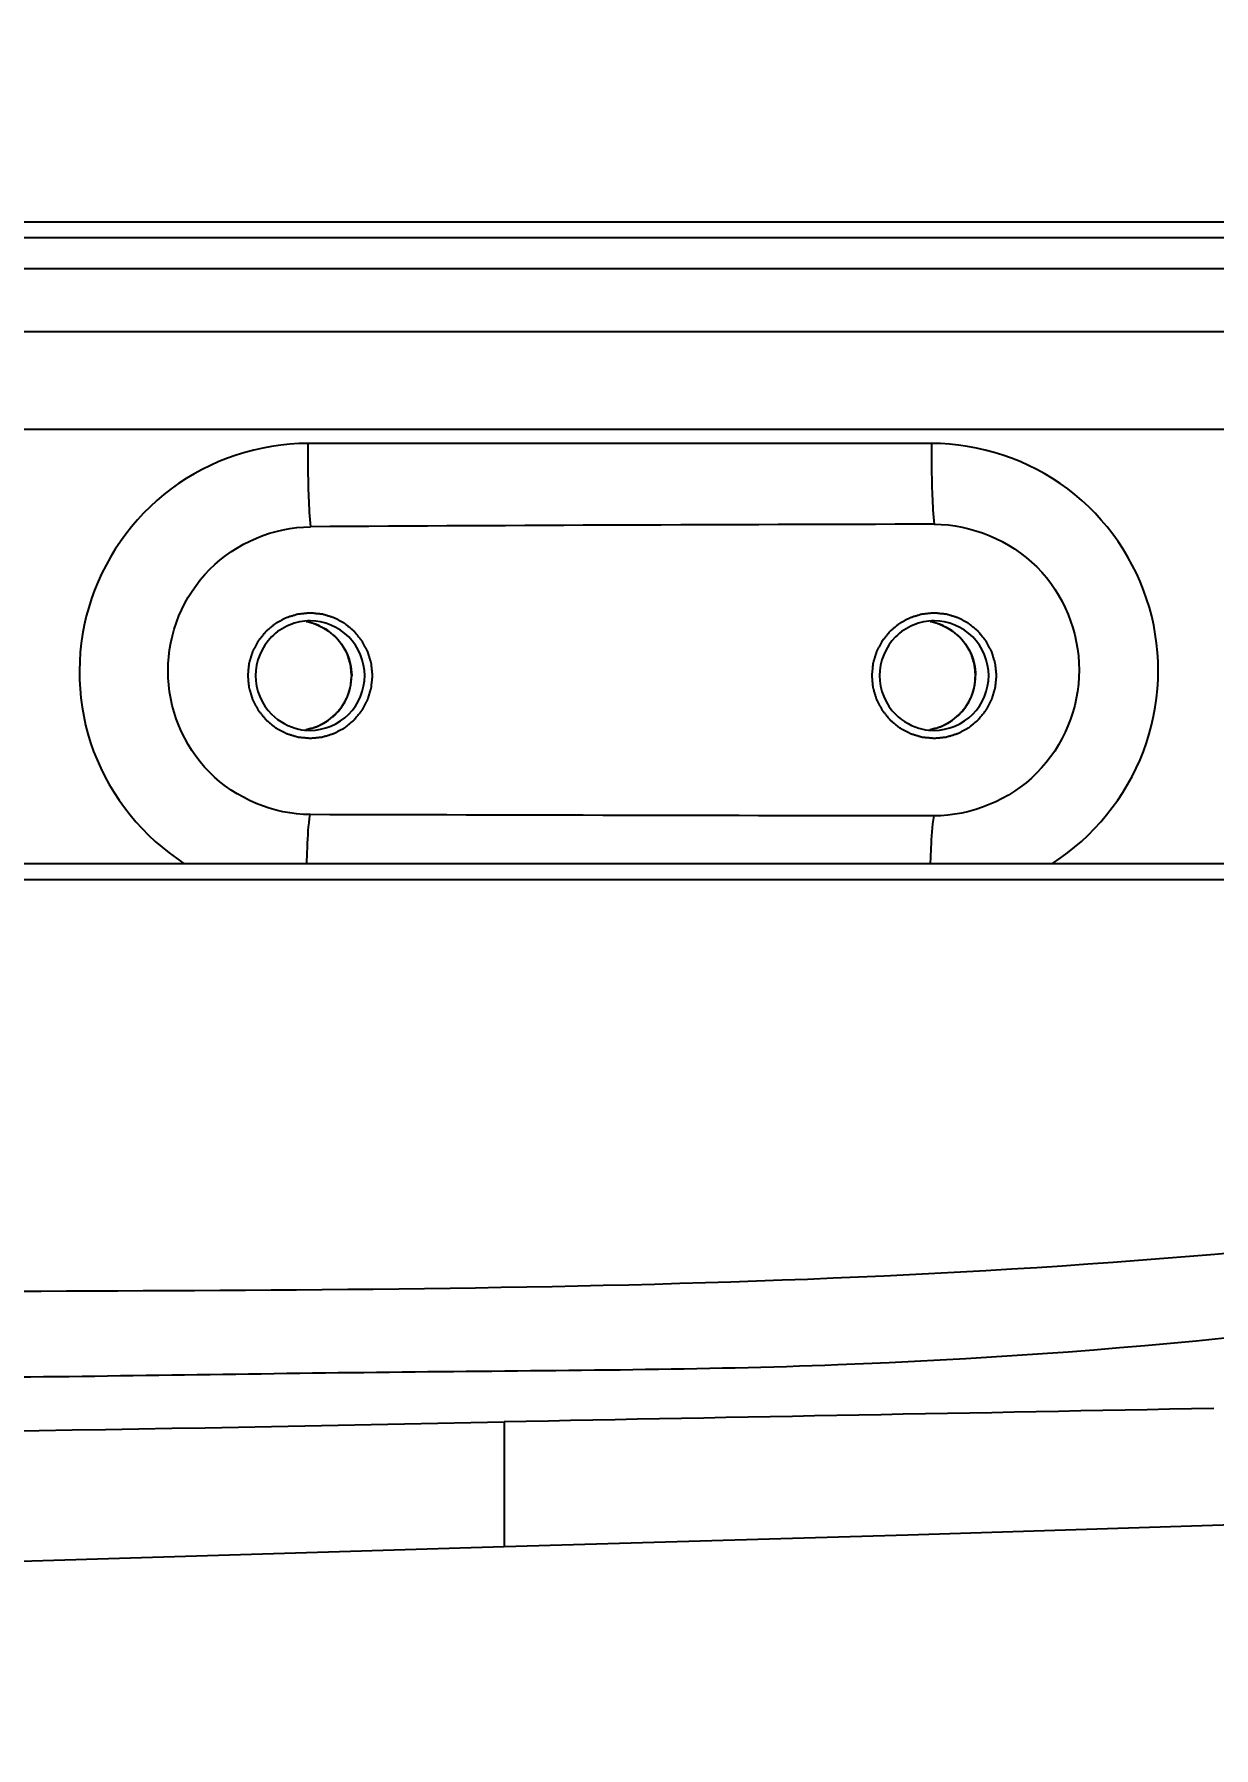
# Model space of a CAD drawing. Header units: millimetres. Extents: x 7426 to 8737, y 124 to 421.
# Drawn here: x 8525.123 to 8526.381, y 206.845 to 208.671 of the extents above; entities that cross this region are included whole.
import ezdxf

# ---------------------------------------------------------------- set-up
doc = ezdxf.new("R2010")
doc.units = ezdxf.units.MM
doc.layers.add('外形图', color=7, linetype='Continuous')
doc.layers.add('尺寸标注', color=7, linetype='Continuous')
doc.styles.add('微软雅黑', font='msyh.ttc')
doc.dimstyles.new('尺寸标注_1_30比例', dxfattribs={"dimtxt": 2.1, "dimasz": 1.7, "dimexe": 0.5, "dimexo": 0.4, "dimgap": 0.5, "dimtad": 1, "dimdec": 1, "dimlfac": 30, "dimdsep": 46, "dimtxsty": '微软雅黑', "dimcen": 0.09, "dimadec": 0, "dimazin": 0, "dimtp": 0.01, "dimtm": 0.01, "dimtfac": 1, "dimtdec": 1, "dimtofl": 0, "dimtmove": 0, "dimatfit": 3, "dimfxl": 1, "dimtolj": 1, "dimarcsym": 0})

# ---------------------------------------------------------------- blocks, each defined once
blk = doc.blocks.new('*D1306')
at = {"layer": 'Defpoints', "color": 0}
for p in [(8494.4443, 210.1157), (8494.4443, 210.1157), (8553.7776, 210.1157), (8436.0124, 199.8125), (8484.7488, 187.639)]:
    blk.add_point(p, dxfattribs=at)
at = {"layer": '尺寸标注', "color": 0, "lineweight": -2, "ltscale": 10}
blk.add_arc((8494.4443, 210.1157), 24.4786, 193.9799, 356.0201, dxfattribs=at)
at = {"layer": '尺寸标注', "color": 0}
for points in [[(8519.1471, 208.4068), (8518.5807, 208.4265), (8518.9229, 210.1157)], [(8470.9679, 204.2609), (8470.4136, 204.1432), (8470.3376, 205.865)]]:
    blk.add_solid(points, dxfattribs=at)
at = {"layer": '尺寸标注', "color": 0, "insert": (8501.6257, 188.3835), "char_height": 2.1, "attachment_point": 5, "rotation": 18.2861, "style": '微软雅黑'}
blk.add_mtext('\\A1;-\\A1;170%%d', dxfattribs=at)

msp = doc.modelspace()

# ---------------------------------------------------------------- linework, layer by layer
at = {"layer": '外形图', "linetype": 'Continuous'}
for p, q in [((8524.041, 208.4707), (8527.2077, 208.4707)), ((8524.1571, 208.454), (8527.0826, 208.454)), ((8527.0827, 208.4207), (8524.2522, 208.4207)), ((8523.0238, 208.354), (8527.3278, 208.354)), ((8523.0276, 208.2499), (8526.8731, 208.2499)), ((8526.0797, 208.2348), (8525.415, 208.2348)), ((8516.7174, 207.7873), (8526.8619, 207.7873)), ((8526.8614, 207.7698), (8516.7643, 207.7698)), ((8525.6243, 207.1922), (8525.6243, 207.0594))]:
    msp.add_line(p, q, dxfattribs=at)
for points in [[(8516.4118, 207.2043), (8517.1339, 207.116), (8518.0686, 207.0468), (8519.24, 207.0055), (8520.7877, 206.9866), (8522.7999, 206.991), (8524.4179, 207.023), (8525.6243, 207.0594)], [(8525.6244, 207.0594), (8526.0544, 207.072), (8526.525, 207.0866), (8526.8766, 207.098)]]:
    msp.add_lwpolyline(points, dxfattribs=at)
at = {"layer": '外形图'}
msp.add_arc((8494.6243, 210.1207), 59.3333, 190, 44.357129, dxfattribs=at)
at = {"layer": '外形图', "linetype": 'Continuous'}
for centre, radius, start, end in [((8526.4371, 35.8329), 172.3161, 90.117875, 90.338896), ((8525.4175, 207.9871), 0.0581, 258.0125, 269.9753), ((8526.0826, 207.9871), 0.0581, 258.0125, 269.9753), ((8523.5729, 304.6388), 97.4682, 269.873585, 271.205987)]:
    msp.add_arc(centre, radius, start, end, dxfattribs=at)
for points, knots in [([(8525.415, 208.2348), (8525.3638, 208.2348), (8525.2585, 208.2), (8525.1652, 208.065), (8525.1701, 207.9009), (8525.24, 207.8149), (8525.283, 207.7873)], [0, 0, 0, 0, 0.25008, 0.500397, 0.750413, 1, 1, 1, 1]), ([(8525.415, 208.2348), (8525.415, 208.2261), (8525.4152, 208.1964), (8525.4158, 208.1667), (8525.4179, 208.1459)], [0, 0, 0, 0, 0.293673, 1, 1, 1, 1]), ([(8526.2088, 207.7873), (8526.252, 207.8149), (8526.3222, 207.9006), (8526.3285, 208.0646), (8526.2359, 208.2001), (8526.1308, 208.2348), (8526.0797, 208.2348)], [0, 0, 0, 0, 0.250411, 0.500589, 0.750306, 1, 1, 1, 1]), ([(8526.0797, 208.2348), (8526.0797, 208.2264), (8526.0799, 208.1977), (8526.0806, 208.1689), (8526.0826, 208.1486)], [0, 0, 0, 0, 0.289092, 1, 1, 1, 1]), ([(8525.4177, 207.8392), (8525.3788, 207.8393), (8525.2979, 207.8729), (8525.25, 207.9926), (8525.2983, 208.112), (8525.379, 208.1457), (8525.4179, 208.1459)], [0, 0, 0, 0, 0.249703, 0.499957, 0.750252, 1, 1, 1, 1]), ([(8526.0826, 208.1486), (8526.1221, 208.1486), (8526.2045, 208.1148), (8526.2535, 207.9932), (8526.2043, 207.8717), (8526.122, 207.8378), (8526.0825, 207.8378)], [0, 0, 0, 0, 0.24971, 0.499978, 0.750268, 1, 1, 1, 1]), ([(8525.484, 207.9873), (8525.4839, 207.9884), (8525.4837, 207.9906), (8525.4834, 207.9933), (8525.4832, 207.9954), (8525.4831, 207.997), (8525.4829, 207.9984), (8525.4829, 207.9993), (8525.4828, 207.9999), (8525.4828, 208.0003), (8525.4826, 208.0007), (8525.4825, 208.0012), (8525.4822, 208.0021), (8525.4818, 208.0034), (8525.4814, 208.0049), (8525.4809, 208.0065), (8525.4804, 208.0081), (8525.4799, 208.0096), (8525.4796, 208.0109), (8525.4793, 208.0118), (8525.4791, 208.0123), (8525.479, 208.0127), (8525.4788, 208.0131), (8525.4786, 208.0136), (8525.4781, 208.0144), (8525.4775, 208.0156), (8525.4767, 208.017), (8525.476, 208.0185), (8525.4752, 208.0199), (8525.4744, 208.0213), (8525.4738, 208.0225), (8525.4734, 208.0234), (8525.4731, 208.0239), (8525.4729, 208.0242), (8525.4727, 208.0245), (8525.4723, 208.025), (8525.4717, 208.0257), (8525.4708, 208.0268), (8525.4698, 208.0281), (8525.4687, 208.0293), (8525.4677, 208.0306), (8525.4666, 208.0319), (8525.4658, 208.033), (8525.4652, 208.0337), (8525.4648, 208.0341), (8525.4646, 208.0345), (8525.4642, 208.0347), (8525.4638, 208.0351), (8525.4631, 208.0357), (8525.462, 208.0365), (8525.4608, 208.0376), (8525.4595, 208.0386), (8525.4583, 208.0396), (8525.457, 208.0407), (8525.456, 208.0415), (8525.4553, 208.0421), (8525.4548, 208.0425), (8525.4545, 208.0427), (8525.4542, 208.0429), (8525.4537, 208.0432), (8525.4529, 208.0436), (8525.4517, 208.0443), (8525.4502, 208.045), (8525.4488, 208.0458), (8525.4474, 208.0466), (8525.4459, 208.0473), (8525.4447, 208.048), (8525.4439, 208.0484), (8525.4434, 208.0487), (8525.4431, 208.0489), (8525.4427, 208.049), (8525.4422, 208.0492), (8525.4413, 208.0494), (8525.44, 208.0498), (8525.4384, 208.0503), (8525.4369, 208.0508), (8525.4353, 208.0513), (8525.4338, 208.0517), (8525.4325, 208.0521), (8525.4316, 208.0524), (8525.4311, 208.0526), (8525.4307, 208.0527), (8525.4303, 208.0527), (8525.4297, 208.0528), (8525.4288, 208.0529), (8525.4274, 208.053), (8525.4257, 208.0532), (8525.4241, 208.0533), (8525.4225, 208.0535), (8525.4208, 208.0537), (8525.4194, 208.0538), (8525.4185, 208.0539), (8525.4179, 208.0539), (8525.4175, 208.054), (8525.4171, 208.0539), (8525.4166, 208.0539), (8525.4156, 208.0538), (8525.4143, 208.0537), (8525.4127, 208.0535), (8525.4111, 208.0534), (8525.4095, 208.0532), (8525.4078, 208.053), (8525.4065, 208.0529), (8525.4055, 208.0528), (8525.405, 208.0528), (8525.4046, 208.0527), (8525.4042, 208.0526), (8525.4037, 208.0525), (8525.4028, 208.0522), (8525.4015, 208.0518), (8525.3999, 208.0513), (8525.3984, 208.0508), (8525.3968, 208.0504), (8525.3953, 208.0499), (8525.394, 208.0495), (8525.3931, 208.0492), (8525.3926, 208.0491), (8525.3922, 208.049), (8525.3918, 208.0488), (8525.3913, 208.0485), (8525.3905, 208.0481), (8525.3893, 208.0474), (8525.3879, 208.0467), (8525.3865, 208.0459), (8525.385, 208.0451), (8525.3836, 208.0444), (8525.3824, 208.0437), (8525.3816, 208.0433), (8525.3811, 208.043), (8525.3807, 208.0429), (8525.3804, 208.0426), (8525.38, 208.0422), (8525.3792, 208.0416), (8525.3782, 208.0408), (8525.3769, 208.0397), (8525.3756, 208.0387), (8525.3743, 208.0376), (8525.3731, 208.0366), (8525.372, 208.0357), (8525.3712, 208.0351), (8525.3708, 208.0347), (8525.3705, 208.0345), (8525.3702, 208.0342), (8525.3699, 208.0337), (8525.3693, 208.033), (8525.3684, 208.032), (8525.3674, 208.0307), (8525.3664, 208.0294), (8525.3654, 208.0282), (8525.3643, 208.0269), (8525.3635, 208.0259), (8525.3629, 208.0252), (8525.3625, 208.0247), (8525.3622, 208.0244), (8525.3621, 208.0241), (8525.3618, 208.0236), (8525.3614, 208.0227), (8525.3607, 208.0215), (8525.36, 208.0201), (8525.3592, 208.0187), (8525.3584, 208.0172), (8525.3577, 208.0158), (8525.357, 208.0146), (8525.3566, 208.0138), (8525.3563, 208.0133), (8525.3561, 208.013), (8525.356, 208.0126), (8525.3558, 208.012), (8525.3556, 208.0111), (8525.3552, 208.0098), (8525.3547, 208.0083), (8525.3542, 208.0067), (8525.3538, 208.0052), (8525.3533, 208.0036), (8525.3529, 208.0023), (8525.3526, 208.0014), (8525.3525, 208.0009), (8525.3523, 208.0005), (8525.3523, 208.0001), (8525.3522, 207.9995), (8525.3521, 207.9986), (8525.352, 207.9972), (8525.3518, 207.9956), (8525.3516, 207.9934), (8525.3513, 207.9906), (8525.3511, 207.9884), (8525.351, 207.9873)], [0, 0, 0, 0, 0.015625, 0.03125, 0.039062, 0.046875, 0.054688, 0.058594, 0.060547, 0.0625, 0.064453, 0.066406, 0.070312, 0.078125, 0.085938, 0.09375, 0.101562, 0.109375, 0.117188, 0.121094, 0.123047, 0.125, 0.126953, 0.128906, 0.132812, 0.140625, 0.148438, 0.15625, 0.164062, 0.171875, 0.179688, 0.183594, 0.185547, 0.1875, 0.189453, 0.191406, 0.195312, 0.203125, 0.210938, 0.21875, 0.226562, 0.234375, 0.242188, 0.246094, 0.248047, 0.25, 0.251953, 0.253906, 0.257812, 0.265625, 0.273438, 0.28125, 0.289062, 0.296875, 0.304688, 0.308594, 0.310547, 0.3125, 0.314453, 0.316406, 0.320312, 0.328125, 0.335938, 0.34375, 0.351562, 0.359375, 0.367188, 0.371094, 0.373047, 0.375, 0.376953, 0.378906, 0.382812, 0.390625, 0.398438, 0.40625, 0.414062, 0.421875, 0.429688, 0.433594, 0.435547, 0.4375, 0.439453, 0.441406, 0.445312, 0.453125, 0.460938, 0.46875, 0.476562, 0.484375, 0.492188, 0.496094, 0.498047, 0.5, 0.501953, 0.503906, 0.507812, 0.515625, 0.523438, 0.53125, 0.539062, 0.546875, 0.554688, 0.558594, 0.560547, 0.5625, 0.564453, 0.566406, 0.570312, 0.578125, 0.585938, 0.59375, 0.601562, 0.609375, 0.617188, 0.621094, 0.623047, 0.625, 0.626953, 0.628906, 0.632812, 0.640625, 0.648438, 0.65625, 0.664062, 0.671875, 0.679688, 0.683594, 0.685547, 0.6875, 0.689453, 0.691406, 0.695312, 0.703125, 0.710938, 0.71875, 0.726562, 0.734375, 0.742188, 0.746094, 0.748047, 0.75, 0.751953, 0.753906, 0.757812, 0.765625, 0.773438, 0.78125, 0.789062, 0.796875, 0.804688, 0.808594, 0.810547, 0.8125, 0.814453, 0.816406, 0.820312, 0.828125, 0.835938, 0.84375, 0.851562, 0.859375, 0.867188, 0.871094, 0.873047, 0.875, 0.876953, 0.878906, 0.882812, 0.890625, 0.898438, 0.90625, 0.914062, 0.921875, 0.929688, 0.933594, 0.935547, 0.9375, 0.939453, 0.941406, 0.945312, 0.953125, 0.960938, 0.96875, 0.984375, 1, 1, 1, 1]), ([(8526.1491, 207.9873), (8526.149, 207.9884), (8526.1488, 207.9906), (8526.1485, 207.9933), (8526.1483, 207.9954), (8526.1481, 207.997), (8526.148, 207.9984), (8526.1479, 207.9993), (8526.1478, 207.9999), (8526.1478, 208.0003), (8526.1477, 208.0007), (8526.1475, 208.0012), (8526.1473, 208.0021), (8526.1469, 208.0034), (8526.1464, 208.0049), (8526.1459, 208.0065), (8526.1455, 208.0081), (8526.145, 208.0096), (8526.1446, 208.0109), (8526.1443, 208.0118), (8526.1442, 208.0123), (8526.1441, 208.0127), (8526.1439, 208.0131), (8526.1436, 208.0136), (8526.1432, 208.0144), (8526.1425, 208.0156), (8526.1418, 208.017), (8526.141, 208.0185), (8526.1402, 208.0199), (8526.1395, 208.0213), (8526.1388, 208.0225), (8526.1384, 208.0234), (8526.1381, 208.0239), (8526.138, 208.0242), (8526.1377, 208.0245), (8526.1374, 208.025), (8526.1367, 208.0257), (8526.1359, 208.0268), (8526.1348, 208.0281), (8526.1338, 208.0293), (8526.1327, 208.0306), (8526.1317, 208.0319), (8526.1308, 208.033), (8526.1302, 208.0337), (8526.1299, 208.0341), (8526.1296, 208.0345), (8526.1293, 208.0347), (8526.1289, 208.0351), (8526.1281, 208.0357), (8526.1271, 208.0365), (8526.1258, 208.0376), (8526.1246, 208.0386), (8526.1233, 208.0396), (8526.1221, 208.0407), (8526.121, 208.0415), (8526.1203, 208.0421), (8526.1199, 208.0425), (8526.1196, 208.0427), (8526.1192, 208.0429), (8526.1187, 208.0432), (8526.1179, 208.0436), (8526.1167, 208.0443), (8526.1153, 208.045), (8526.1138, 208.0458), (8526.1124, 208.0466), (8526.111, 208.0473), (8526.1098, 208.048), (8526.109, 208.0484), (8526.1085, 208.0487), (8526.1081, 208.0489), (8526.1077, 208.049), (8526.1072, 208.0492), (8526.1063, 208.0494), (8526.105, 208.0498), (8526.1035, 208.0503), (8526.1019, 208.0508), (8526.1004, 208.0513), (8526.0988, 208.0517), (8526.0975, 208.0521), (8526.0966, 208.0524), (8526.0961, 208.0526), (8526.0957, 208.0527), (8526.0953, 208.0527), (8526.0948, 208.0528), (8526.0938, 208.0529), (8526.0924, 208.053), (8526.0908, 208.0532), (8526.0891, 208.0533), (8526.0875, 208.0535), (8526.0859, 208.0537), (8526.0845, 208.0538), (8526.0835, 208.0539), (8526.083, 208.0539), (8526.0826, 208.054), (8526.0822, 208.0539), (8526.0816, 208.0539), (8526.0807, 208.0538), (8526.0793, 208.0537), (8526.0777, 208.0535), (8526.0761, 208.0534), (8526.0745, 208.0532), (8526.0729, 208.053), (8526.0715, 208.0529), (8526.0706, 208.0528), (8526.0701, 208.0528), (8526.0696, 208.0527), (8526.0693, 208.0526), (8526.0687, 208.0525), (8526.0678, 208.0522), (8526.0665, 208.0518), (8526.065, 208.0513), (8526.0634, 208.0508), (8526.0619, 208.0504), (8526.0603, 208.0499), (8526.059, 208.0495), (8526.0581, 208.0492), (8526.0576, 208.0491), (8526.0572, 208.049), (8526.0569, 208.0488), (8526.0564, 208.0485), (8526.0556, 208.0481), (8526.0544, 208.0474), (8526.0529, 208.0467), (8526.0515, 208.0459), (8526.0501, 208.0451), (8526.0486, 208.0444), (8526.0474, 208.0437), (8526.0466, 208.0433), (8526.0461, 208.043), (8526.0458, 208.0429), (8526.0454, 208.0426), (8526.045, 208.0422), (8526.0443, 208.0416), (8526.0432, 208.0408), (8526.0419, 208.0397), (8526.0407, 208.0387), (8526.0394, 208.0376), (8526.0381, 208.0366), (8526.037, 208.0357), (8526.0363, 208.0351), (8526.0359, 208.0347), (8526.0355, 208.0345), (8526.0353, 208.0342), (8526.0349, 208.0337), (8526.0343, 208.033), (8526.0335, 208.032), (8526.0325, 208.0307), (8526.0314, 208.0294), (8526.0304, 208.0282), (8526.0294, 208.0269), (8526.0285, 208.0259), (8526.0279, 208.0252), (8526.0276, 208.0247), (8526.0273, 208.0244), (8526.0271, 208.0241), (8526.0269, 208.0236), (8526.0264, 208.0227), (8526.0258, 208.0215), (8526.025, 208.0201), (8526.0242, 208.0187), (8526.0235, 208.0172), (8526.0227, 208.0158), (8526.0221, 208.0146), (8526.0216, 208.0138), (8526.0214, 208.0133), (8526.0211, 208.013), (8526.0211, 208.0126), (8526.0209, 208.012), (8526.0206, 208.0111), (8526.0202, 208.0098), (8526.0197, 208.0083), (8526.0193, 208.0067), (8526.0188, 208.0052), (8526.0183, 208.0036), (8526.0179, 208.0023), (8526.0176, 208.0014), (8526.0175, 208.0009), (8526.0174, 208.0005), (8526.0173, 208.0001), (8526.0173, 207.9995), (8526.0172, 207.9986), (8526.017, 207.9972), (8526.0169, 207.9956), (8526.0167, 207.9934), (8526.0164, 207.9906), (8526.0162, 207.9884), (8526.0161, 207.9873)], [0, 0, 0, 0, 0.015625, 0.03125, 0.039062, 0.046875, 0.054688, 0.058594, 0.060547, 0.0625, 0.064453, 0.066406, 0.070312, 0.078125, 0.085938, 0.09375, 0.101562, 0.109375, 0.117188, 0.121094, 0.123047, 0.125, 0.126953, 0.128906, 0.132812, 0.140625, 0.148438, 0.15625, 0.164062, 0.171875, 0.179688, 0.183594, 0.185547, 0.1875, 0.189453, 0.191406, 0.195312, 0.203125, 0.210938, 0.21875, 0.226562, 0.234375, 0.242188, 0.246094, 0.248047, 0.25, 0.251953, 0.253906, 0.257812, 0.265625, 0.273438, 0.28125, 0.289062, 0.296875, 0.304688, 0.308594, 0.310547, 0.3125, 0.314453, 0.316406, 0.320312, 0.328125, 0.335938, 0.34375, 0.351562, 0.359375, 0.367188, 0.371094, 0.373047, 0.375, 0.376953, 0.378906, 0.382812, 0.390625, 0.398438, 0.40625, 0.414062, 0.421875, 0.429688, 0.433594, 0.435547, 0.4375, 0.439453, 0.441406, 0.445312, 0.453125, 0.460938, 0.46875, 0.476562, 0.484375, 0.492188, 0.496094, 0.498047, 0.5, 0.501953, 0.503906, 0.507812, 0.515625, 0.523438, 0.53125, 0.539062, 0.546875, 0.554688, 0.558594, 0.560547, 0.5625, 0.564453, 0.566406, 0.570312, 0.578125, 0.585938, 0.59375, 0.601562, 0.609375, 0.617188, 0.621094, 0.623047, 0.625, 0.626953, 0.628906, 0.632812, 0.640625, 0.648438, 0.65625, 0.664062, 0.671875, 0.679688, 0.683594, 0.685547, 0.6875, 0.689453, 0.691406, 0.695312, 0.703125, 0.710938, 0.71875, 0.726562, 0.734375, 0.742188, 0.746094, 0.748047, 0.75, 0.751953, 0.753906, 0.757812, 0.765625, 0.773438, 0.78125, 0.789062, 0.796875, 0.804688, 0.808594, 0.810547, 0.8125, 0.814453, 0.816406, 0.820312, 0.828125, 0.835938, 0.84375, 0.851562, 0.859375, 0.867188, 0.871094, 0.873047, 0.875, 0.876953, 0.878906, 0.882812, 0.890625, 0.898438, 0.90625, 0.914062, 0.921875, 0.929688, 0.933594, 0.935547, 0.9375, 0.939453, 0.941406, 0.945312, 0.953125, 0.960938, 0.96875, 0.984375, 1, 1, 1, 1]), ([(8525.4618, 207.9873), (8525.4617, 207.9882), (8525.4615, 207.9899), (8525.4613, 207.9924), (8525.4611, 207.9945), (8525.4609, 207.9962), (8525.4608, 207.9972), (8525.4607, 207.998), (8525.4606, 207.9989), (8525.4603, 207.9999), (8525.4599, 208.0011), (8525.4594, 208.0027), (8525.4588, 208.0047), (8525.4582, 208.0068), (8525.4578, 208.0082), (8525.4575, 208.009), (8525.4573, 208.0095), (8525.4572, 208.0099), (8525.457, 208.0103), (8525.4567, 208.0109), (8525.456, 208.0123), (8525.4549, 208.0141), (8525.4537, 208.0164), (8525.4528, 208.0181), (8525.4522, 208.0192), (8525.4518, 208.0198), (8525.4516, 208.0204), (8525.4511, 208.0208), (8525.4507, 208.0213), (8525.4502, 208.022), (8525.4492, 208.0231), (8525.4479, 208.0247), (8525.4465, 208.0263), (8525.4456, 208.0275), (8525.445, 208.0281), (8525.4446, 208.0286), (8525.4442, 208.0291), (8525.4437, 208.0295), (8525.4432, 208.0299), (8525.4422, 208.0307), (8525.4407, 208.0319), (8525.4388, 208.0334), (8525.4371, 208.0347), (8525.436, 208.0357), (8525.4354, 208.0361), (8525.4351, 208.0364), (8525.4347, 208.0366), (8525.4342, 208.0368), (8525.4334, 208.0372), (8525.4321, 208.0379), (8525.4302, 208.0389), (8525.4283, 208.0398), (8525.4267, 208.0406), (8525.4256, 208.0412), (8525.4247, 208.0417), (8525.4238, 208.0419), (8525.423, 208.0422), (8525.422, 208.0424), (8525.4203, 208.0429), (8525.4183, 208.0435), (8525.4158, 208.0442), (8525.4141, 208.0446), (8525.4133, 208.0448)], [0, 0, 0, 0, 0.03125, 0.0625, 0.09375, 0.109375, 0.125, 0.132812, 0.140625, 0.15625, 0.171875, 0.1875, 0.21875, 0.25, 0.265625, 0.273438, 0.28125, 0.285156, 0.289062, 0.296875, 0.3125, 0.34375, 0.375, 0.40625, 0.414062, 0.421875, 0.429688, 0.4375, 0.445312, 0.453125, 0.46875, 0.5, 0.53125, 0.546875, 0.554688, 0.5625, 0.570312, 0.578125, 0.585938, 0.59375, 0.625, 0.65625, 0.6875, 0.703125, 0.710938, 0.714844, 0.71875, 0.726562, 0.734375, 0.75, 0.78125, 0.8125, 0.828125, 0.84375, 0.859375, 0.867188, 0.875, 0.890625, 0.90625, 0.9375, 0.96875, 1, 1, 1, 1]), ([(8526.1268, 207.9873), (8526.1267, 207.9882), (8526.1266, 207.9899), (8526.1263, 207.9924), (8526.1261, 207.9945), (8526.1259, 207.9962), (8526.1258, 207.9972), (8526.1257, 207.998), (8526.1257, 207.9989), (8526.1253, 207.9999), (8526.125, 208.0011), (8526.1245, 208.0027), (8526.1239, 208.0047), (8526.1232, 208.0068), (8526.1228, 208.0082), (8526.1226, 208.009), (8526.1224, 208.0095), (8526.1223, 208.0099), (8526.1221, 208.0103), (8526.1217, 208.0109), (8526.121, 208.0123), (8526.12, 208.0141), (8526.1187, 208.0164), (8526.1178, 208.0181), (8526.1172, 208.0192), (8526.1169, 208.0198), (8526.1166, 208.0204), (8526.1162, 208.0208), (8526.1158, 208.0213), (8526.1152, 208.022), (8526.1143, 208.0231), (8526.1129, 208.0247), (8526.1116, 208.0263), (8526.1106, 208.0275), (8526.1101, 208.0281), (8526.1096, 208.0286), (8526.1093, 208.0291), (8526.1088, 208.0295), (8526.1083, 208.0299), (8526.1073, 208.0307), (8526.1058, 208.0319), (8526.1038, 208.0334), (8526.1022, 208.0347), (8526.101, 208.0357), (8526.1004, 208.0361), (8526.1001, 208.0364), (8526.0997, 208.0366), (8526.0992, 208.0368), (8526.0985, 208.0372), (8526.0971, 208.0379), (8526.0952, 208.0389), (8526.0933, 208.0398), (8526.0918, 208.0406), (8526.0906, 208.0412), (8526.0897, 208.0417), (8526.0889, 208.0419), (8526.088, 208.0422), (8526.087, 208.0424), (8526.0854, 208.0429), (8526.0833, 208.0435), (8526.0808, 208.0442), (8526.0792, 208.0446), (8526.0784, 208.0448)], [0, 0, 0, 0, 0.03125, 0.0625, 0.09375, 0.109375, 0.125, 0.132812, 0.140625, 0.15625, 0.171875, 0.1875, 0.21875, 0.25, 0.265625, 0.273438, 0.28125, 0.285156, 0.289062, 0.296875, 0.3125, 0.34375, 0.375, 0.40625, 0.414062, 0.421875, 0.429688, 0.4375, 0.445312, 0.453125, 0.46875, 0.5, 0.53125, 0.546875, 0.554688, 0.5625, 0.570312, 0.578125, 0.585938, 0.59375, 0.625, 0.65625, 0.6875, 0.703125, 0.710938, 0.714844, 0.71875, 0.726562, 0.734375, 0.75, 0.78125, 0.8125, 0.828125, 0.84375, 0.859375, 0.867188, 0.875, 0.890625, 0.90625, 0.9375, 0.96875, 1, 1, 1, 1]), ([(8525.351, 207.9873), (8525.3511, 207.9862), (8525.3513, 207.9841), (8525.3516, 207.9814), (8525.3518, 207.9792), (8525.352, 207.9776), (8525.3521, 207.9763), (8525.3522, 207.9753), (8525.3523, 207.9748), (8525.3523, 207.9744), (8525.3524, 207.974), (8525.3526, 207.9735), (8525.3528, 207.9726), (8525.3532, 207.9713), (8525.3537, 207.9697), (8525.3542, 207.9682), (8525.3546, 207.9666), (8525.3551, 207.965), (8525.3555, 207.9637), (8525.3558, 207.9628), (8525.3559, 207.9623), (8525.356, 207.9619), (8525.3562, 207.9616), (8525.3565, 207.9611), (8525.3569, 207.9602), (8525.3576, 207.9591), (8525.3583, 207.9576), (8525.3591, 207.9562), (8525.3598, 207.9547), (8525.3606, 207.9533), (8525.3612, 207.9521), (8525.3617, 207.9513), (8525.3619, 207.9508), (8525.3621, 207.9504), (8525.3624, 207.9501), (8525.3627, 207.9497), (8525.3634, 207.9489), (8525.3642, 207.9479), (8525.3653, 207.9466), (8525.3663, 207.9453), (8525.3674, 207.944), (8525.3684, 207.9427), (8525.3693, 207.9417), (8525.3699, 207.9409), (8525.3702, 207.9405), (8525.3705, 207.9402), (8525.3708, 207.9399), (8525.3712, 207.9396), (8525.372, 207.939), (8525.373, 207.9381), (8525.3743, 207.9371), (8525.3755, 207.9361), (8525.3768, 207.935), (8525.378, 207.934), (8525.3791, 207.9331), (8525.3798, 207.9325), (8525.3802, 207.9322), (8525.3805, 207.9319), (8525.3809, 207.9317), (8525.3814, 207.9315), (8525.3822, 207.931), (8525.3834, 207.9304), (8525.3848, 207.9296), (8525.3862, 207.9289), (8525.3877, 207.9281), (8525.3891, 207.9273), (8525.3903, 207.9267), (8525.3911, 207.9262), (8525.3916, 207.926), (8525.392, 207.9258), (8525.3924, 207.9257), (8525.3929, 207.9255), (8525.3938, 207.9252), (8525.3951, 207.9248), (8525.3966, 207.9244), (8525.3982, 207.9239), (8525.3997, 207.9234), (8525.4013, 207.9229), (8525.4026, 207.9225), (8525.4035, 207.9223), (8525.404, 207.9221), (8525.4044, 207.922), (8525.4048, 207.9219), (8525.4053, 207.9219), (8525.4063, 207.9218), (8525.4077, 207.9216), (8525.4093, 207.9215), (8525.411, 207.9213), (8525.4126, 207.9212), (8525.4142, 207.921), (8525.4156, 207.9209), (8525.4166, 207.9208), (8525.4171, 207.9207), (8525.4175, 207.9206), (8525.4179, 207.9207), (8525.4185, 207.9208), (8525.4194, 207.9208), (8525.4208, 207.921), (8525.4224, 207.9211), (8525.424, 207.9213), (8525.4256, 207.9215), (8525.4272, 207.9216), (8525.4286, 207.9217), (8525.4295, 207.9218), (8525.43, 207.9219), (8525.4304, 207.9219), (8525.4308, 207.9221), (8525.4313, 207.9222), (8525.4323, 207.9225), (8525.4335, 207.9229), (8525.4351, 207.9233), (8525.4367, 207.9238), (8525.4382, 207.9243), (8525.4398, 207.9248), (8525.4411, 207.9251), (8525.442, 207.9254), (8525.4425, 207.9256), (8525.4429, 207.9257), (8525.4432, 207.9259), (8525.4437, 207.9261), (8525.4445, 207.9266), (8525.4457, 207.9272), (8525.4472, 207.928), (8525.4486, 207.9287), (8525.45, 207.9295), (8525.4515, 207.9303), (8525.4527, 207.9309), (8525.4535, 207.9314), (8525.454, 207.9316), (8525.4543, 207.9318), (8525.4546, 207.9321), (8525.4551, 207.9324), (8525.4558, 207.933), (8525.4569, 207.9339), (8525.4582, 207.9349), (8525.4594, 207.936), (8525.4607, 207.937), (8525.462, 207.9381), (8525.4631, 207.939), (8525.4638, 207.9396), (8525.4642, 207.9399), (8525.4646, 207.9402), (8525.4648, 207.9405), (8525.4652, 207.9409), (8525.4657, 207.9417), (8525.4666, 207.9427), (8525.4676, 207.944), (8525.4687, 207.9452), (8525.4697, 207.9465), (8525.4707, 207.9477), (8525.4716, 207.9488), (8525.4722, 207.9495), (8525.4725, 207.9499), (8525.4728, 207.9502), (8525.473, 207.9506), (8525.4732, 207.9511), (8525.4737, 207.9519), (8525.4743, 207.9531), (8525.4751, 207.9545), (8525.4759, 207.956), (8525.4766, 207.9574), (8525.4774, 207.9588), (8525.478, 207.96), (8525.4785, 207.9609), (8525.4787, 207.9614), (8525.4789, 207.9617), (8525.479, 207.9621), (8525.4792, 207.9626), (8525.4795, 207.9635), (8525.4799, 207.9648), (8525.4803, 207.9664), (8525.4808, 207.9679), (8525.4813, 207.9695), (8525.4818, 207.971), (8525.4822, 207.9723), (8525.4824, 207.9732), (8525.4826, 207.9738), (8525.4827, 207.9741), (8525.4828, 207.9746), (8525.4828, 207.9751), (8525.4829, 207.9761), (8525.483, 207.9774), (8525.4832, 207.9791), (8525.4834, 207.9813), (8525.4837, 207.984), (8525.4839, 207.9862), (8525.484, 207.9873)], [0, 0, 0, 0, 0.015625, 0.03125, 0.039062, 0.046875, 0.054688, 0.058594, 0.060547, 0.0625, 0.064453, 0.066406, 0.070312, 0.078125, 0.085938, 0.09375, 0.101562, 0.109375, 0.117188, 0.121094, 0.123047, 0.125, 0.126953, 0.128906, 0.132812, 0.140625, 0.148438, 0.15625, 0.164062, 0.171875, 0.179688, 0.183594, 0.185547, 0.1875, 0.189453, 0.191406, 0.195312, 0.203125, 0.210938, 0.21875, 0.226562, 0.234375, 0.242188, 0.246094, 0.248047, 0.25, 0.251953, 0.253906, 0.257812, 0.265625, 0.273438, 0.28125, 0.289062, 0.296875, 0.304688, 0.308594, 0.310547, 0.3125, 0.314453, 0.316406, 0.320312, 0.328125, 0.335938, 0.34375, 0.351562, 0.359375, 0.367188, 0.371094, 0.373047, 0.375, 0.376953, 0.378906, 0.382812, 0.390625, 0.398438, 0.40625, 0.414062, 0.421875, 0.429688, 0.433594, 0.435547, 0.4375, 0.439453, 0.441406, 0.445312, 0.453125, 0.460938, 0.46875, 0.476562, 0.484375, 0.492188, 0.496094, 0.498047, 0.5, 0.501953, 0.503906, 0.507812, 0.515625, 0.523438, 0.53125, 0.539062, 0.546875, 0.554688, 0.558594, 0.560547, 0.5625, 0.564453, 0.566406, 0.570312, 0.578125, 0.585938, 0.59375, 0.601562, 0.609375, 0.617188, 0.621094, 0.623047, 0.625, 0.626953, 0.628906, 0.632812, 0.640625, 0.648438, 0.65625, 0.664062, 0.671875, 0.679688, 0.683594, 0.685547, 0.6875, 0.689453, 0.691406, 0.695312, 0.703125, 0.710938, 0.71875, 0.726562, 0.734375, 0.742188, 0.746094, 0.748047, 0.75, 0.751953, 0.753906, 0.757812, 0.765625, 0.773438, 0.78125, 0.789062, 0.796875, 0.804688, 0.808594, 0.810547, 0.8125, 0.814453, 0.816406, 0.820312, 0.828125, 0.835938, 0.84375, 0.851562, 0.859375, 0.867188, 0.871094, 0.873047, 0.875, 0.876953, 0.878906, 0.882812, 0.890625, 0.898438, 0.90625, 0.914062, 0.921875, 0.929688, 0.933594, 0.935547, 0.9375, 0.939453, 0.941406, 0.945312, 0.953125, 0.960938, 0.96875, 0.984375, 1, 1, 1, 1]), ([(8525.4133, 207.9298), (8525.4141, 207.93), (8525.4158, 207.9305), (8525.4182, 207.9312), (8525.4202, 207.9317), (8525.4219, 207.9322), (8525.4229, 207.9324), (8525.4237, 207.9327), (8525.4245, 207.9329), (8525.4254, 207.9334), (8525.4266, 207.9339), (8525.4281, 207.9347), (8525.43, 207.9357), (8525.4318, 207.9366), (8525.4332, 207.9373), (8525.4339, 207.9377), (8525.4344, 207.9379), (8525.4348, 207.9381), (8525.4351, 207.9383), (8525.4357, 207.9388), (8525.4369, 207.9397), (8525.4385, 207.9411), (8525.4406, 207.9427), (8525.4421, 207.9439), (8525.4431, 207.9447), (8525.4436, 207.9451), (8525.4441, 207.9455), (8525.4445, 207.946), (8525.4449, 207.9464), (8525.4455, 207.9471), (8525.4464, 207.9482), (8525.4478, 207.9498), (8525.4491, 207.9514), (8525.4501, 207.9526), (8525.4506, 207.9532), (8525.451, 207.9537), (8525.4515, 207.9542), (8525.4518, 207.9547), (8525.4521, 207.9553), (8525.4527, 207.9564), (8525.4536, 207.9581), (8525.4548, 207.9603), (8525.4558, 207.9621), (8525.4565, 207.9634), (8525.4569, 207.9641), (8525.4571, 207.9644), (8525.4572, 207.9649), (8525.4574, 207.9654), (8525.4576, 207.9662), (8525.4581, 207.9676), (8525.4587, 207.9697), (8525.4594, 207.9717), (8525.4599, 207.9734), (8525.4602, 207.9746), (8525.4606, 207.9756), (8525.4607, 207.9765), (8525.4608, 207.9773), (8525.4609, 207.9784), (8525.461, 207.9801), (8525.4612, 207.9822), (8525.4615, 207.9848), (8525.4617, 207.9865), (8525.4618, 207.9873)], [0, 0, 0, 0, 0.03125, 0.0625, 0.09375, 0.109375, 0.125, 0.132812, 0.140625, 0.15625, 0.171875, 0.1875, 0.21875, 0.25, 0.265625, 0.273438, 0.28125, 0.285156, 0.289062, 0.296875, 0.3125, 0.34375, 0.375, 0.40625, 0.414062, 0.421875, 0.429688, 0.4375, 0.445312, 0.453125, 0.46875, 0.5, 0.53125, 0.546875, 0.554688, 0.5625, 0.570312, 0.578125, 0.585938, 0.59375, 0.625, 0.65625, 0.6875, 0.703125, 0.710938, 0.714844, 0.71875, 0.726562, 0.734375, 0.75, 0.78125, 0.8125, 0.828125, 0.84375, 0.859375, 0.867188, 0.875, 0.890625, 0.90625, 0.9375, 0.96875, 1, 1, 1, 1]), ([(8526.0161, 207.9873), (8526.0162, 207.9862), (8526.0164, 207.9841), (8526.0166, 207.9814), (8526.0169, 207.9792), (8526.017, 207.9776), (8526.0171, 207.9763), (8526.0172, 207.9753), (8526.0173, 207.9748), (8526.0173, 207.9744), (8526.0175, 207.974), (8526.0176, 207.9735), (8526.0179, 207.9726), (8526.0183, 207.9713), (8526.0187, 207.9697), (8526.0192, 207.9682), (8526.0197, 207.9666), (8526.0201, 207.965), (8526.0205, 207.9637), (8526.0208, 207.9628), (8526.021, 207.9623), (8526.0211, 207.9619), (8526.0213, 207.9616), (8526.0215, 207.9611), (8526.022, 207.9602), (8526.0226, 207.9591), (8526.0234, 207.9576), (8526.0241, 207.9562), (8526.0249, 207.9547), (8526.0257, 207.9533), (8526.0263, 207.9521), (8526.0267, 207.9513), (8526.027, 207.9508), (8526.0272, 207.9504), (8526.0274, 207.9501), (8526.0278, 207.9497), (8526.0284, 207.9489), (8526.0293, 207.9479), (8526.0303, 207.9466), (8526.0314, 207.9453), (8526.0324, 207.944), (8526.0334, 207.9427), (8526.0343, 207.9417), (8526.0349, 207.9409), (8526.0353, 207.9405), (8526.0355, 207.9402), (8526.0359, 207.9399), (8526.0363, 207.9396), (8526.037, 207.939), (8526.038, 207.9381), (8526.0393, 207.9371), (8526.0406, 207.9361), (8526.0418, 207.935), (8526.0431, 207.934), (8526.0441, 207.9331), (8526.0448, 207.9325), (8526.0453, 207.9322), (8526.0456, 207.9319), (8526.0459, 207.9317), (8526.0464, 207.9315), (8526.0472, 207.931), (8526.0484, 207.9304), (8526.0499, 207.9296), (8526.0513, 207.9289), (8526.0527, 207.9281), (8526.0541, 207.9273), (8526.0553, 207.9267), (8526.0562, 207.9262), (8526.0567, 207.926), (8526.057, 207.9258), (8526.0574, 207.9257), (8526.0579, 207.9255), (8526.0588, 207.9252), (8526.0601, 207.9248), (8526.0617, 207.9244), (8526.0632, 207.9239), (8526.0648, 207.9234), (8526.0663, 207.9229), (8526.0676, 207.9225), (8526.0685, 207.9223), (8526.069, 207.9221), (8526.0694, 207.922), (8526.0698, 207.9219), (8526.0704, 207.9219), (8526.0713, 207.9218), (8526.0727, 207.9216), (8526.0744, 207.9215), (8526.076, 207.9213), (8526.0776, 207.9212), (8526.0793, 207.921), (8526.0806, 207.9209), (8526.0816, 207.9208), (8526.0822, 207.9207), (8526.0826, 207.9206), (8526.083, 207.9207), (8526.0835, 207.9208), (8526.0845, 207.9208), (8526.0858, 207.921), (8526.0874, 207.9211), (8526.089, 207.9213), (8526.0906, 207.9215), (8526.0923, 207.9216), (8526.0936, 207.9217), (8526.0945, 207.9218), (8526.0951, 207.9219), (8526.0955, 207.9219), (8526.0959, 207.9221), (8526.0964, 207.9222), (8526.0973, 207.9225), (8526.0986, 207.9229), (8526.1001, 207.9233), (8526.1017, 207.9238), (8526.1033, 207.9243), (8526.1048, 207.9248), (8526.1061, 207.9251), (8526.107, 207.9254), (8526.1075, 207.9256), (8526.1079, 207.9257), (8526.1083, 207.9259), (8526.1087, 207.9261), (8526.1096, 207.9266), (8526.1108, 207.9272), (8526.1122, 207.928), (8526.1136, 207.9287), (8526.1151, 207.9295), (8526.1165, 207.9303), (8526.1177, 207.9309), (8526.1185, 207.9314), (8526.119, 207.9316), (8526.1194, 207.9318), (8526.1197, 207.9321), (8526.1201, 207.9324), (8526.1209, 207.933), (8526.1219, 207.9339), (8526.1232, 207.9349), (8526.1245, 207.936), (8526.1258, 207.937), (8526.127, 207.9381), (8526.1281, 207.939), (8526.1289, 207.9396), (8526.1293, 207.9399), (8526.1296, 207.9402), (8526.1298, 207.9405), (8526.1302, 207.9409), (8526.1308, 207.9417), (8526.1317, 207.9427), (8526.1327, 207.944), (8526.1337, 207.9452), (8526.1347, 207.9465), (8526.1358, 207.9477), (8526.1366, 207.9488), (8526.1372, 207.9495), (8526.1376, 207.9499), (8526.1379, 207.9502), (8526.138, 207.9506), (8526.1383, 207.9511), (8526.1387, 207.9519), (8526.1394, 207.9531), (8526.1401, 207.9545), (8526.1409, 207.956), (8526.1417, 207.9574), (8526.1424, 207.9588), (8526.1431, 207.96), (8526.1435, 207.9609), (8526.1438, 207.9614), (8526.144, 207.9617), (8526.1441, 207.9621), (8526.1442, 207.9626), (8526.1445, 207.9635), (8526.1449, 207.9648), (8526.1454, 207.9664), (8526.1459, 207.9679), (8526.1463, 207.9695), (8526.1468, 207.971), (8526.1472, 207.9723), (8526.1475, 207.9732), (8526.1476, 207.9738), (8526.1478, 207.9741), (8526.1478, 207.9746), (8526.1479, 207.9751), (8526.1479, 207.9761), (8526.1481, 207.9774), (8526.1483, 207.9791), (8526.1485, 207.9813), (8526.1487, 207.984), (8526.149, 207.9862), (8526.1491, 207.9873)], [0, 0, 0, 0, 0.015625, 0.03125, 0.039062, 0.046875, 0.054688, 0.058594, 0.060547, 0.0625, 0.064453, 0.066406, 0.070312, 0.078125, 0.085938, 0.09375, 0.101562, 0.109375, 0.117188, 0.121094, 0.123047, 0.125, 0.126953, 0.128906, 0.132812, 0.140625, 0.148438, 0.15625, 0.164062, 0.171875, 0.179688, 0.183594, 0.185547, 0.1875, 0.189453, 0.191406, 0.195312, 0.203125, 0.210938, 0.21875, 0.226562, 0.234375, 0.242188, 0.246094, 0.248047, 0.25, 0.251953, 0.253906, 0.257812, 0.265625, 0.273438, 0.28125, 0.289062, 0.296875, 0.304688, 0.308594, 0.310547, 0.3125, 0.314453, 0.316406, 0.320312, 0.328125, 0.335938, 0.34375, 0.351562, 0.359375, 0.367188, 0.371094, 0.373047, 0.375, 0.376953, 0.378906, 0.382812, 0.390625, 0.398438, 0.40625, 0.414062, 0.421875, 0.429688, 0.433594, 0.435547, 0.4375, 0.439453, 0.441406, 0.445312, 0.453125, 0.460938, 0.46875, 0.476562, 0.484375, 0.492188, 0.496094, 0.498047, 0.5, 0.501953, 0.503906, 0.507812, 0.515625, 0.523438, 0.53125, 0.539062, 0.546875, 0.554688, 0.558594, 0.560547, 0.5625, 0.564453, 0.566406, 0.570312, 0.578125, 0.585938, 0.59375, 0.601562, 0.609375, 0.617188, 0.621094, 0.623047, 0.625, 0.626953, 0.628906, 0.632812, 0.640625, 0.648438, 0.65625, 0.664062, 0.671875, 0.679688, 0.683594, 0.685547, 0.6875, 0.689453, 0.691406, 0.695312, 0.703125, 0.710938, 0.71875, 0.726562, 0.734375, 0.742188, 0.746094, 0.748047, 0.75, 0.751953, 0.753906, 0.757812, 0.765625, 0.773438, 0.78125, 0.789062, 0.796875, 0.804688, 0.808594, 0.810547, 0.8125, 0.814453, 0.816406, 0.820312, 0.828125, 0.835938, 0.84375, 0.851562, 0.859375, 0.867188, 0.871094, 0.873047, 0.875, 0.876953, 0.878906, 0.882812, 0.890625, 0.898438, 0.90625, 0.914062, 0.921875, 0.929688, 0.933594, 0.935547, 0.9375, 0.939453, 0.941406, 0.945312, 0.953125, 0.960938, 0.96875, 0.984375, 1, 1, 1, 1]), ([(8526.0784, 207.9298), (8526.0792, 207.93), (8526.0808, 207.9305), (8526.0832, 207.9312), (8526.0853, 207.9317), (8526.0869, 207.9322), (8526.0879, 207.9324), (8526.0887, 207.9327), (8526.0896, 207.9329), (8526.0905, 207.9334), (8526.0916, 207.9339), (8526.0931, 207.9347), (8526.095, 207.9357), (8526.0969, 207.9366), (8526.0982, 207.9373), (8526.099, 207.9377), (8526.0994, 207.9379), (8526.0998, 207.9381), (8526.1001, 207.9383), (8526.1007, 207.9388), (8526.1019, 207.9397), (8526.1036, 207.9411), (8526.1056, 207.9427), (8526.1071, 207.9439), (8526.1081, 207.9447), (8526.1086, 207.9451), (8526.1092, 207.9455), (8526.1095, 207.946), (8526.11, 207.9464), (8526.1105, 207.9471), (8526.1114, 207.9482), (8526.1128, 207.9498), (8526.1142, 207.9514), (8526.1151, 207.9526), (8526.1157, 207.9532), (8526.1161, 207.9537), (8526.1165, 207.9542), (8526.1168, 207.9547), (8526.1171, 207.9553), (8526.1177, 207.9564), (8526.1186, 207.9581), (8526.1199, 207.9603), (8526.1209, 207.9621), (8526.1216, 207.9634), (8526.1219, 207.9641), (8526.1221, 207.9644), (8526.1223, 207.9649), (8526.1224, 207.9654), (8526.1227, 207.9662), (8526.1231, 207.9676), (8526.1238, 207.9697), (8526.1244, 207.9717), (8526.1249, 207.9734), (8526.1253, 207.9746), (8526.1257, 207.9756), (8526.1257, 207.9765), (8526.1258, 207.9773), (8526.1259, 207.9784), (8526.1261, 207.9801), (8526.1263, 207.9822), (8526.1265, 207.9848), (8526.1267, 207.9865), (8526.1268, 207.9873)], [0, 0, 0, 0, 0.03125, 0.0625, 0.09375, 0.109375, 0.125, 0.132812, 0.140625, 0.15625, 0.171875, 0.1875, 0.21875, 0.25, 0.265625, 0.273438, 0.28125, 0.285156, 0.289062, 0.296875, 0.3125, 0.34375, 0.375, 0.40625, 0.414062, 0.421875, 0.429688, 0.4375, 0.445312, 0.453125, 0.46875, 0.5, 0.53125, 0.546875, 0.554688, 0.5625, 0.570312, 0.578125, 0.585938, 0.59375, 0.625, 0.65625, 0.6875, 0.703125, 0.710938, 0.714844, 0.71875, 0.726562, 0.734375, 0.75, 0.78125, 0.8125, 0.828125, 0.84375, 0.859375, 0.867188, 0.875, 0.890625, 0.90625, 0.9375, 0.96875, 1, 1, 1, 1]), ([(8525.414, 207.7873), (8525.4142, 207.7931), (8525.415, 207.8104), (8525.4155, 207.8278), (8525.4177, 207.8392)], [0, 0, 0, 0, 0.332337, 1, 1, 1, 1]), ([(8526.0788, 207.7873), (8526.079, 207.7928), (8526.0797, 207.8097), (8526.0805, 207.8266), (8526.0825, 207.8378)], [0, 0, 0, 0, 0.324657, 1, 1, 1, 1]), ([(8526.8398, 207.4263), (8526.2675, 207.3347), (8525.1001, 207.3318), (8523.942, 207.3264), (8523.3613, 207.3312)], [0, 0, 0, 0, 0.499534, 1, 1, 1, 1]), ([(8526.8494, 207.3431), (8526.5622, 207.2942), (8526.1257, 207.2484), (8525.543, 207.2464), (8524.9604, 207.2364), (8524.2319, 207.2357), (8523.649, 207.2378), (8523.3575, 207.2403)], [0, 0, 0, 0, 0.249989, 0.374958, 0.499912, 0.749904, 1, 1, 1, 1])]:
    msp.add_open_spline(points, degree=3, knots=knots, dxfattribs=at)
for points in [[(8525.3953, 208.0412), (8525.3883, 208.0383), (8525.3817, 208.0339), (8525.3764, 208.0286)], [(8525.4175, 208.0457), (8525.41, 208.0457), (8525.4022, 208.0441), (8525.3953, 208.0412)], [(8525.4165, 208.0442), (8525.4329, 208.0404), (8525.4487, 208.0278), (8525.456, 208.0126)], [(8525.4587, 208.0286), (8525.4482, 208.0391), (8525.4324, 208.0457), (8525.4175, 208.0457)], [(8526.0603, 208.0412), (8526.0533, 208.0383), (8526.0468, 208.0339), (8526.0414, 208.0286)], [(8526.0826, 208.0457), (8526.075, 208.0457), (8526.0673, 208.0441), (8526.0603, 208.0412)], [(8526.0816, 208.0442), (8526.098, 208.0404), (8526.1138, 208.0278), (8526.121, 208.0126)], [(8526.1237, 208.0286), (8526.1132, 208.0391), (8526.0974, 208.0457), (8526.0826, 208.0457)], [(8525.3764, 208.0286), (8525.3659, 208.018), (8525.3593, 208.0022), (8525.3593, 207.9873)], [(8525.4757, 207.9873), (8525.4757, 208.0022), (8525.4692, 208.018), (8525.4587, 208.0286)], [(8526.0414, 208.0286), (8526.0309, 208.018), (8526.0244, 208.0022), (8526.0244, 207.9873)], [(8526.1408, 207.9873), (8526.1408, 208.0022), (8526.1342, 208.018), (8526.1237, 208.0286)], [(8525.456, 208.0126), (8525.4597, 208.0048), (8525.4618, 207.996), (8525.4618, 207.9873)], [(8526.121, 208.0126), (8526.1248, 208.0048), (8526.1268, 207.996), (8526.1268, 207.9873)], [(8525.3593, 207.9873), (8525.3593, 207.9725), (8525.3659, 207.9566), (8525.3764, 207.9461)], [(8525.456, 207.962), (8525.4597, 207.9698), (8525.4618, 207.9787), (8525.4618, 207.9873)], [(8525.4587, 207.9461), (8525.4692, 207.9566), (8525.4757, 207.9725), (8525.4757, 207.9873)], [(8526.0244, 207.9873), (8526.0244, 207.9725), (8526.0309, 207.9566), (8526.0414, 207.9461)], [(8526.121, 207.962), (8526.1248, 207.9698), (8526.1268, 207.9787), (8526.1268, 207.9873)], [(8526.1237, 207.9461), (8526.1342, 207.9566), (8526.1408, 207.9725), (8526.1408, 207.9873)], [(8525.4165, 207.9305), (8525.4329, 207.9342), (8525.4487, 207.9468), (8525.456, 207.962)], [(8526.0816, 207.9305), (8526.098, 207.9342), (8526.1138, 207.9468), (8526.121, 207.962)], [(8525.3764, 207.9461), (8525.3842, 207.9383), (8525.3947, 207.9326), (8525.4055, 207.9303)], [(8525.4175, 207.929), (8525.4324, 207.929), (8525.4482, 207.9356), (8525.4587, 207.9461)], [(8526.0414, 207.9461), (8526.0492, 207.9383), (8526.0597, 207.9326), (8526.0705, 207.9303)], [(8526.0826, 207.929), (8526.0974, 207.929), (8526.1132, 207.9356), (8526.1237, 207.9461)], [(8526.0825, 207.8378), (8525.8609, 207.8381), (8525.6393, 207.8386), (8525.4177, 207.8392)], [(8526.3806, 207.2066), (8526.1285, 207.2015), (8525.8764, 207.1972), (8525.6243, 207.1922)]]:
    msp.add_open_spline(points, degree=3, dxfattribs=at)

# ---------------------------------------------------------------- dimensions: what is measured, and where the dimension line sits
at = {"layer": '尺寸标注', "ltscale": 10}
dim = msp.add_angular_dim_2l(base=(8484.7488, 187.639), line1=((8494.4443, 210.1157), (8553.7776, 210.1157)), line2=((8494.4443, 210.1157), (8436.0124, 199.8125)), text='\\A1;-<>', dimstyle='尺寸标注_1_30比例', dxfattribs=at)
dim.commit()
dim.dimension.update_dxf_attribs({"geometry": '*D1306', "text_midpoint": (8502.1248, 186.8732), "dimtype": 162})

doc.saveas('drawing.dxf')
